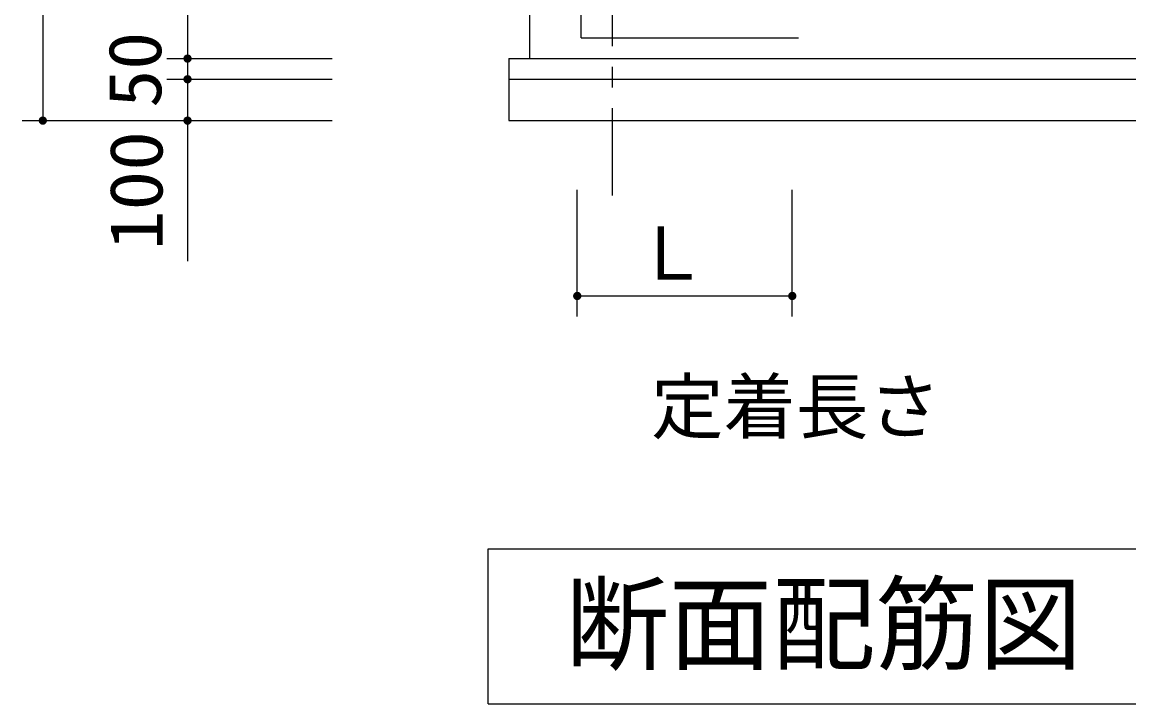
# Model space of a CAD drawing. Units: millimetres, scale not verified. Extents: x -14850 to 14850, y -10500 to 10500.
# Drawn here: x -1860 to 816, y -2020 to -372 of the extents above; entities that cross this region are included whole.
import ezdxf
from ezdxf.enums import TextEntityAlignment as Align

# ---------------------------------------------------------------- set-up
doc = ezdxf.new("R2010")
doc.units = ezdxf.units.MM
doc.header["$LTSCALE"] = 50
doc.linetypes.add('CHAIN2', pattern=[12, 9, -1, 1, -1])
doc.layers.add('0-0_躯体', color=5, linetype='Continuous', lineweight=25)
doc.styles.add('ＭＳ ゴシック', font='')
doc.styles.get('ＭＳ ゴシック').set_extended_font_data('MS Gothic')

msp = doc.modelspace()

# ---------------------------------------------------------------- linework, layer by layer
at = {"layer": '0-0_躯体', "color": 2, "linetype": 'CHAIN2'}
msp.add_line((-432.96, 2420.68), (-432.96, -791.02), dxfattribs=at)
at = {"layer": '0-0_躯体', "color": 2}
for p, q in [((-1810.26, 2320.38), (-1810.26, -609.62)), ((-1460.26, -259.62), (-1460.26, -459.62)), ((-632.96, -259.62), (-632.96, -459.62)), ((-1510.26, -459.62), (-1110.26, -459.62)), ((-1460.26, -459.62), (-1460.26, -509.62)), ((-682.96, -459.62), (2417.04, -459.62)), ((-682.96, -459.62), (-682.96, -609.62)), ((-1510.26, -509.62), (-1110.26, -509.62)), ((-1460.26, -509.62), (-1460.26, -609.62)), ((-682.96, -509.62), (2417.04, -509.62)), ((-1860.26, -609.62), (-1110.26, -609.62)), ((-1460.26, -609.62), (-1460.26, -949.22)), ((-682.96, -609.62), (2417.04, -609.62)), ((-517.72, -1083.49), (-517.72, -776.91)), ((2.28, -1083.49), (2.28, -776.91)), ((-517.72, -1033.49), (2.28, -1033.49))]:
    msp.add_line(p, q, dxfattribs=at)
at = {"layer": '0-0_躯体', "color": 3}
for p, q in [((-507.96, -409.62), (-507.96, 2270.38)), ((-507.96, -409.62), (17.04, -409.62)), ((-732.96, -1644.58), (2467.05, -1644.58)), ((-732.96, -2019.58), (-732.96, -1644.58)), ((-732.96, -2019.58), (2467.05, -2019.58))]:
    msp.add_line(p, q, dxfattribs=at)
at = {"layer": '0-0_躯体'}
for points in [[(-1468.7, -454.26), (-1460.26, -459.62), (-1469.3, -455.36)], [(-1467.96, -453.24), (-1460.26, -459.62), (-1468.7, -454.26)], [(-1467.1, -452.33), (-1460.26, -459.62), (-1467.96, -453.24)], [(-1466.13, -451.53), (-1460.26, -459.62), (-1467.1, -452.33)], [(-1465.07, -450.86), (-1460.26, -459.62), (-1466.13, -451.53)], [(-1463.94, -450.32), (-1460.26, -459.62), (-1465.07, -450.86)], [(-1462.74, -449.93), (-1460.26, -459.62), (-1463.94, -450.32)], [(-1462.74, -449.93), (-1460.26, -449.62), (-1460.26, -459.62)], [(-1461.51, -449.7), (-1460.26, -449.62), (-1462.74, -449.93)], [(-1460.26, -449.62), (-1450.26, -459.62), (-1460.26, -459.62)], [(-1459.63, -449.64), (-1450.26, -459.62), (-1460.26, -449.62)], [(-1458.38, -449.8), (-1450.26, -459.62), (-1459.63, -449.64)], [(-1457.17, -450.11), (-1450.26, -459.62), (-1458.38, -449.8)], [(-1456, -450.57), (-1450.26, -459.62), (-1457.17, -450.11)], [(-1454.9, -451.18), (-1450.26, -459.62), (-1456, -450.57)], [(-1453.88, -451.91), (-1450.26, -459.62), (-1454.9, -451.18)], [(-1452.97, -452.77), (-1450.26, -459.62), (-1453.88, -451.91)], [(-1452.17, -453.74), (-1450.26, -459.62), (-1452.97, -452.77)], [(-1451.49, -454.8), (-1450.26, -459.62), (-1452.17, -453.74)], [(-1451.49, -454.8), (-1450.34, -458.37), (-1450.26, -459.62)], [(-1450.96, -455.94), (-1450.34, -458.37), (-1451.49, -454.8)], [(-1470.24, -458.99), (-1460.26, -459.62), (-1470.26, -459.62)], [(-1470.26, -459.62), (-1469.02, -464.44), (-1470.18, -460.87)], [(-1470.26, -459.62), (-1468.35, -465.5), (-1469.02, -464.44)], [(-1460.26, -459.62), (-1468.35, -465.5), (-1470.26, -459.62)], [(-1470.08, -457.74), (-1460.26, -459.62), (-1470.24, -458.99)], [(-1470.18, -460.87), (-1469.55, -463.3), (-1469.94, -462.11)], [(-1470.18, -460.87), (-1469.02, -464.44), (-1469.55, -463.3)], [(-1469.77, -456.53), (-1460.26, -459.62), (-1470.08, -457.74)], [(-1469.3, -455.36), (-1460.26, -459.62), (-1469.77, -456.53)], [(-1460.26, -459.62), (-1467.55, -466.46), (-1468.35, -465.5)], [(-1460.26, -459.62), (-1466.63, -467.32), (-1467.55, -466.46)], [(-1460.26, -459.62), (-1465.61, -468.06), (-1466.63, -467.32)], [(-1460.26, -459.62), (-1464.51, -468.67), (-1465.61, -468.06)], [(-1460.26, -459.62), (-1463.35, -469.13), (-1464.51, -468.67)], [(-1460.26, -459.62), (-1462.13, -469.44), (-1463.35, -469.13)], [(-1460.26, -459.62), (-1460.88, -469.6), (-1462.13, -469.44)], [(-1460.26, -459.62), (-1460.26, -469.62), (-1460.88, -469.6)], [(-1460.26, -459.62), (-1459, -469.54), (-1460.26, -469.62)], [(-1460.26, -459.62), (-1457.77, -469.3), (-1459, -469.54)], [(-1460.26, -459.62), (-1456.58, -468.92), (-1457.77, -469.3)], [(-1450.26, -459.62), (-1456.58, -468.92), (-1460.26, -459.62)], [(-1450.26, -459.62), (-1455.44, -468.38), (-1456.58, -468.92)], [(-1450.26, -459.62), (-1454.38, -467.71), (-1455.44, -468.38)], [(-1450.26, -459.62), (-1453.41, -466.91), (-1454.38, -467.71)], [(-1450.26, -459.62), (-1452.55, -465.99), (-1453.41, -466.91)], [(-1450.26, -459.62), (-1451.81, -464.98), (-1452.55, -465.99)], [(-1450.26, -459.62), (-1451.21, -463.88), (-1451.81, -464.98)], [(-1450.26, -459.62), (-1450.75, -462.71), (-1451.21, -463.88)], [(-1450.96, -455.94), (-1450.57, -457.13), (-1450.34, -458.37)], [(-1450.26, -459.62), (-1450.43, -461.49), (-1450.75, -462.71)], [(-1450.26, -459.62), (-1450.28, -460.25), (-1450.43, -461.49)], [(-1470.08, -507.74), (-1460.26, -509.62), (-1470.24, -508.99)], [(-1469.77, -506.53), (-1460.26, -509.62), (-1470.08, -507.74)], [(-1469.3, -505.36), (-1460.26, -509.62), (-1469.77, -506.53)], [(-1468.7, -504.26), (-1460.26, -509.62), (-1469.3, -505.36)], [(-1467.96, -503.24), (-1460.26, -509.62), (-1468.7, -504.26)], [(-1467.1, -502.33), (-1460.26, -509.62), (-1467.96, -503.24)], [(-1466.13, -501.53), (-1460.26, -509.62), (-1467.1, -502.33)], [(-1465.07, -500.86), (-1460.26, -509.62), (-1466.13, -501.53)], [(-1463.94, -500.32), (-1460.26, -509.62), (-1465.07, -500.86)], [(-1462.74, -499.93), (-1460.26, -509.62), (-1463.94, -500.32)], [(-1462.74, -499.93), (-1460.26, -499.62), (-1460.26, -509.62)], [(-1461.51, -499.7), (-1460.26, -499.62), (-1462.74, -499.93)], [(-1460.26, -499.62), (-1450.26, -509.62), (-1460.26, -509.62)], [(-1459.63, -499.64), (-1450.26, -509.62), (-1460.26, -499.62)], [(-1458.38, -499.8), (-1450.26, -509.62), (-1459.63, -499.64)], [(-1457.17, -500.11), (-1450.26, -509.62), (-1458.38, -499.8)], [(-1456, -500.57), (-1450.26, -509.62), (-1457.17, -500.11)], [(-1454.9, -501.18), (-1450.26, -509.62), (-1456, -500.57)], [(-1453.88, -501.91), (-1450.26, -509.62), (-1454.9, -501.18)], [(-1452.97, -502.77), (-1450.26, -509.62), (-1453.88, -501.91)], [(-1452.17, -503.74), (-1450.26, -509.62), (-1452.97, -502.77)], [(-1452.17, -503.74), (-1450.34, -508.37), (-1450.26, -509.62)], [(-1451.49, -504.8), (-1450.34, -508.37), (-1452.17, -503.74)], [(-1451.49, -504.8), (-1450.57, -507.13), (-1450.34, -508.37)], [(-1450.96, -505.94), (-1450.57, -507.13), (-1451.49, -504.8)], [(-1470.24, -508.99), (-1460.26, -509.62), (-1470.26, -509.62)], [(-1470.26, -509.62), (-1468.35, -515.5), (-1470.18, -510.87)], [(-1470.26, -509.62), (-1467.55, -516.46), (-1468.35, -515.5)], [(-1460.26, -509.62), (-1467.55, -516.46), (-1470.26, -509.62)], [(-1470.18, -510.87), (-1469.02, -514.44), (-1469.94, -512.11)], [(-1470.18, -510.87), (-1468.35, -515.5), (-1469.02, -514.44)], [(-1469.94, -512.11), (-1469.02, -514.44), (-1469.55, -513.3)], [(-1460.26, -509.62), (-1466.63, -517.32), (-1467.55, -516.46)], [(-1460.26, -509.62), (-1465.61, -518.06), (-1466.63, -517.32)], [(-1460.26, -509.62), (-1464.51, -518.67), (-1465.61, -518.06)], [(-1460.26, -509.62), (-1463.35, -519.13), (-1464.51, -518.67)], [(-1460.26, -509.62), (-1462.13, -519.44), (-1463.35, -519.13)], [(-1460.26, -509.62), (-1460.88, -519.6), (-1462.13, -519.44)], [(-1460.26, -509.62), (-1460.26, -519.62), (-1460.88, -519.6)], [(-1460.26, -509.62), (-1459, -519.54), (-1460.26, -519.62)], [(-1460.26, -509.62), (-1457.77, -519.3), (-1459, -519.54)], [(-1460.26, -509.62), (-1456.58, -518.92), (-1457.77, -519.3)], [(-1450.26, -509.62), (-1456.58, -518.92), (-1460.26, -509.62)], [(-1450.26, -509.62), (-1455.44, -518.38), (-1456.58, -518.92)], [(-1450.26, -509.62), (-1454.38, -517.71), (-1455.44, -518.38)], [(-1450.26, -509.62), (-1453.41, -516.91), (-1454.38, -517.71)], [(-1450.26, -509.62), (-1452.55, -515.99), (-1453.41, -516.91)], [(-1450.26, -509.62), (-1451.81, -514.98), (-1452.55, -515.99)], [(-1450.26, -509.62), (-1451.21, -513.88), (-1451.81, -514.98)], [(-1450.26, -509.62), (-1450.75, -512.71), (-1451.21, -513.88)], [(-1450.26, -509.62), (-1450.43, -511.49), (-1450.75, -512.71)], [(-1450.26, -509.62), (-1450.28, -510.25), (-1450.43, -511.49)], [(-1820.24, -608.99), (-1810.26, -609.62), (-1820.26, -609.62)], [(-1820.26, -609.62), (-1818.35, -615.5), (-1820.18, -610.87)], [(-1820.26, -609.62), (-1817.55, -616.46), (-1818.35, -615.5)], [(-1810.26, -609.62), (-1817.55, -616.46), (-1820.26, -609.62)], [(-1820.08, -607.74), (-1810.26, -609.62), (-1820.24, -608.99)], [(-1820.18, -610.87), (-1819.02, -614.44), (-1819.94, -612.11)], [(-1820.18, -610.87), (-1818.35, -615.5), (-1819.02, -614.44)], [(-1819.77, -606.53), (-1810.26, -609.62), (-1820.08, -607.74)], [(-1819.94, -612.11), (-1819.02, -614.44), (-1819.55, -613.3)], [(-1819.3, -605.36), (-1810.26, -609.62), (-1819.77, -606.53)], [(-1818.7, -604.26), (-1810.26, -609.62), (-1819.3, -605.36)], [(-1817.96, -603.24), (-1810.26, -609.62), (-1818.7, -604.26)], [(-1817.1, -602.33), (-1810.26, -609.62), (-1817.96, -603.24)], [(-1810.26, -609.62), (-1816.63, -617.32), (-1817.55, -616.46)], [(-1816.13, -601.53), (-1810.26, -609.62), (-1817.1, -602.33)], [(-1810.26, -609.62), (-1815.61, -618.06), (-1816.63, -617.32)], [(-1815.07, -600.86), (-1810.26, -609.62), (-1816.13, -601.53)], [(-1810.26, -609.62), (-1814.51, -618.67), (-1815.61, -618.06)], [(-1813.94, -600.32), (-1810.26, -609.62), (-1815.07, -600.86)], [(-1810.26, -609.62), (-1813.35, -619.13), (-1814.51, -618.67)], [(-1812.74, -599.93), (-1810.26, -609.62), (-1813.94, -600.32)], [(-1810.26, -609.62), (-1812.13, -619.44), (-1813.35, -619.13)], [(-1812.74, -599.93), (-1810.26, -599.62), (-1810.26, -609.62)], [(-1811.51, -599.7), (-1810.26, -599.62), (-1812.74, -599.93)], [(-1810.26, -609.62), (-1810.88, -619.6), (-1812.13, -619.44)], [(-1810.26, -609.62), (-1810.26, -619.62), (-1810.88, -619.6)], [(-1810.26, -599.62), (-1800.26, -609.62), (-1810.26, -609.62)], [(-1809.63, -599.64), (-1800.26, -609.62), (-1810.26, -599.62)], [(-1810.26, -609.62), (-1809, -619.54), (-1810.26, -619.62)], [(-1810.26, -609.62), (-1807.77, -619.3), (-1809, -619.54)], [(-1810.26, -609.62), (-1806.58, -618.92), (-1807.77, -619.3)], [(-1800.26, -609.62), (-1806.58, -618.92), (-1810.26, -609.62)], [(-1808.38, -599.8), (-1800.26, -609.62), (-1809.63, -599.64)], [(-1807.17, -600.11), (-1800.26, -609.62), (-1808.38, -599.8)], [(-1806, -600.57), (-1800.26, -609.62), (-1807.17, -600.11)], [(-1800.26, -609.62), (-1805.44, -618.38), (-1806.58, -618.92)], [(-1804.9, -601.18), (-1800.26, -609.62), (-1806, -600.57)], [(-1800.26, -609.62), (-1804.38, -617.71), (-1805.44, -618.38)], [(-1803.88, -601.91), (-1800.26, -609.62), (-1804.9, -601.18)], [(-1800.26, -609.62), (-1803.41, -616.91), (-1804.38, -617.71)], [(-1802.97, -602.77), (-1800.26, -609.62), (-1803.88, -601.91)], [(-1800.26, -609.62), (-1802.55, -615.99), (-1803.41, -616.91)], [(-1802.17, -603.74), (-1800.26, -609.62), (-1802.97, -602.77)], [(-1800.26, -609.62), (-1801.81, -614.98), (-1802.55, -615.99)], [(-1802.17, -603.74), (-1800.34, -608.36), (-1800.26, -609.62)], [(-1801.49, -604.8), (-1800.34, -608.36), (-1802.17, -603.74)], [(-1800.26, -609.62), (-1801.21, -613.88), (-1801.81, -614.98)], [(-1801.49, -604.8), (-1800.57, -607.13), (-1800.34, -608.36)], [(-1800.96, -605.94), (-1800.57, -607.13), (-1801.49, -604.8)], [(-1800.26, -609.62), (-1800.75, -612.71), (-1801.21, -613.88)], [(-1800.26, -609.62), (-1800.43, -611.49), (-1800.75, -612.71)], [(-1800.26, -609.62), (-1800.28, -610.25), (-1800.43, -611.49)], [(-1470.24, -608.99), (-1460.26, -609.62), (-1470.26, -609.62)], [(-1470.26, -609.62), (-1467.55, -616.46), (-1470.18, -610.87)], [(-1470.26, -609.62), (-1466.63, -617.32), (-1467.55, -616.46)], [(-1460.26, -609.62), (-1466.63, -617.32), (-1470.26, -609.62)], [(-1470.08, -607.74), (-1460.26, -609.62), (-1470.24, -608.99)], [(-1470.18, -610.87), (-1468.35, -615.5), (-1469.94, -612.11)], [(-1470.18, -610.87), (-1467.55, -616.46), (-1468.35, -615.5)], [(-1469.77, -606.53), (-1460.26, -609.62), (-1470.08, -607.74)], [(-1469.94, -612.11), (-1469.02, -614.44), (-1469.55, -613.3)], [(-1469.94, -612.11), (-1468.35, -615.5), (-1469.02, -614.44)], [(-1469.3, -605.36), (-1460.26, -609.62), (-1469.77, -606.53)], [(-1468.7, -604.26), (-1460.26, -609.62), (-1469.3, -605.36)], [(-1467.96, -603.24), (-1460.26, -609.62), (-1468.7, -604.26)], [(-1467.1, -602.33), (-1460.26, -609.62), (-1467.96, -603.24)], [(-1466.13, -601.53), (-1460.26, -609.62), (-1467.1, -602.33)], [(-1460.26, -609.62), (-1465.61, -618.06), (-1466.63, -617.32)], [(-1465.07, -600.86), (-1460.26, -609.62), (-1466.13, -601.53)], [(-1460.26, -609.62), (-1464.51, -618.67), (-1465.61, -618.06)], [(-1463.94, -600.32), (-1460.26, -609.62), (-1465.07, -600.86)], [(-1460.26, -609.62), (-1463.35, -619.13), (-1464.51, -618.67)], [(-1463.94, -600.32), (-1460.26, -599.62), (-1460.26, -609.62)], [(-1462.74, -599.93), (-1460.26, -599.62), (-1463.94, -600.32)], [(-1460.26, -609.62), (-1462.13, -619.44), (-1463.35, -619.13)], [(-1461.51, -599.7), (-1460.26, -599.62), (-1462.74, -599.93)], [(-1460.26, -609.62), (-1460.88, -619.6), (-1462.13, -619.44)], [(-1460.26, -609.62), (-1460.26, -619.62), (-1460.88, -619.6)], [(-1460.26, -599.62), (-1450.26, -609.62), (-1460.26, -609.62)], [(-1459.63, -599.64), (-1450.26, -609.62), (-1460.26, -599.62)], [(-1460.26, -609.62), (-1459, -619.54), (-1460.26, -619.62)], [(-1460.26, -609.62), (-1457.77, -619.3), (-1459, -619.54)], [(-1460.26, -609.62), (-1456.58, -618.92), (-1457.77, -619.3)], [(-1460.26, -609.62), (-1455.44, -618.38), (-1456.58, -618.92)], [(-1450.26, -609.62), (-1455.44, -618.38), (-1460.26, -609.62)], [(-1458.38, -599.8), (-1450.26, -609.62), (-1459.63, -599.64)], [(-1457.17, -600.11), (-1450.26, -609.62), (-1458.38, -599.8)], [(-1456, -600.57), (-1450.26, -609.62), (-1457.17, -600.11)], [(-1454.9, -601.18), (-1450.26, -609.62), (-1456, -600.57)], [(-1450.26, -609.62), (-1454.38, -617.71), (-1455.44, -618.38)], [(-1453.88, -601.91), (-1450.26, -609.62), (-1454.9, -601.18)], [(-1450.26, -609.62), (-1453.41, -616.91), (-1454.38, -617.71)], [(-1452.97, -602.77), (-1450.26, -609.62), (-1453.88, -601.91)], [(-1450.26, -609.62), (-1452.55, -615.99), (-1453.41, -616.91)], [(-1452.97, -602.77), (-1450.34, -608.36), (-1450.26, -609.62)], [(-1452.17, -603.74), (-1450.34, -608.36), (-1452.97, -602.77)], [(-1450.26, -609.62), (-1451.81, -614.98), (-1452.55, -615.99)], [(-1452.17, -603.74), (-1450.57, -607.13), (-1450.34, -608.36)], [(-1451.49, -604.8), (-1450.57, -607.13), (-1452.17, -603.74)], [(-1450.26, -609.62), (-1451.21, -613.88), (-1451.81, -614.98)], [(-1451.49, -604.8), (-1450.96, -605.94), (-1450.57, -607.13)], [(-1450.26, -609.62), (-1450.75, -612.71), (-1451.21, -613.88)], [(-1450.26, -609.62), (-1450.43, -611.49), (-1450.75, -612.71)], [(-1450.26, -609.62), (-1450.28, -610.25), (-1450.43, -611.49)], [(-527.7, -1032.87), (-517.72, -1033.49), (-527.72, -1033.49)], [(-527.72, -1033.49), (-517.72, -1033.49), (-527.64, -1034.75)], [(-527.55, -1031.62), (-517.72, -1033.49), (-527.7, -1032.87)], [(-527.64, -1034.75), (-517.72, -1033.49), (-527.41, -1035.98)], [(-527.23, -1030.4), (-517.72, -1033.49), (-527.55, -1031.62)], [(-527.41, -1035.98), (-517.72, -1033.49), (-527.02, -1037.18)], [(-526.77, -1029.24), (-517.72, -1033.49), (-527.23, -1030.4)], [(-527.02, -1037.18), (-517.72, -1033.49), (-526.49, -1038.31)], [(-526.17, -1028.14), (-517.72, -1033.49), (-526.77, -1029.24)], [(-526.49, -1038.31), (-517.72, -1033.49), (-525.81, -1039.37)], [(-526.17, -1028.14), (-517.72, -1023.49), (-517.72, -1033.49)], [(-525.43, -1027.12), (-517.72, -1023.49), (-526.17, -1028.14)], [(-525.81, -1039.37), (-517.72, -1033.49), (-517.72, -1043.49)], [(-525.81, -1039.37), (-518.35, -1043.47), (-525.01, -1040.34)], [(-525.81, -1039.37), (-517.72, -1043.49), (-518.35, -1043.47)], [(-524.57, -1026.2), (-517.72, -1023.49), (-525.43, -1027.12)], [(-525.01, -1040.34), (-519.6, -1043.32), (-524.1, -1041.2)], [(-525.01, -1040.34), (-518.35, -1043.47), (-519.6, -1043.32)], [(-523.6, -1025.4), (-517.72, -1023.49), (-524.57, -1026.2)], [(-524.1, -1041.2), (-520.81, -1043.01), (-523.08, -1041.94)], [(-524.1, -1041.2), (-519.6, -1043.32), (-520.81, -1043.01)], [(-522.54, -1024.73), (-517.72, -1023.49), (-523.6, -1025.4)], [(-523.08, -1041.94), (-520.81, -1043.01), (-521.98, -1042.54)], [(-521.4, -1024.2), (-517.72, -1023.49), (-522.54, -1024.73)], [(-520.21, -1023.81), (-517.72, -1023.49), (-521.4, -1024.2)], [(-518.98, -1023.57), (-517.72, -1023.49), (-520.21, -1023.81)], [(-517.72, -1023.49), (-507.72, -1033.49), (-517.72, -1033.49)], [(-517.72, -1023.49), (-507.8, -1032.24), (-507.72, -1033.49)], [(-517.72, -1023.49), (-508.04, -1031.01), (-507.8, -1032.24)], [(-517.72, -1023.49), (-508.42, -1029.81), (-508.04, -1031.01)], [(-517.72, -1023.49), (-508.96, -1028.68), (-508.42, -1029.81)], [(-517.72, -1023.49), (-509.63, -1027.62), (-508.96, -1028.68)], [(-517.72, -1023.49), (-510.43, -1026.65), (-509.63, -1027.62)], [(-517.09, -1023.51), (-510.43, -1026.65), (-517.72, -1023.49)], [(-517.72, -1033.49), (-516.47, -1043.42), (-517.72, -1043.49)], [(-517.72, -1033.49), (-515.24, -1043.18), (-516.47, -1043.42)], [(-517.72, -1033.49), (-514.04, -1042.79), (-515.24, -1043.18)], [(-517.72, -1033.49), (-512.91, -1042.26), (-514.04, -1042.79)], [(-517.72, -1033.49), (-511.84, -1041.58), (-512.91, -1042.26)], [(-517.72, -1033.49), (-510.88, -1040.78), (-511.84, -1041.58)], [(-517.72, -1033.49), (-510.02, -1039.87), (-510.88, -1040.78)], [(-517.72, -1033.49), (-509.28, -1038.85), (-510.02, -1039.87)], [(-517.72, -1033.49), (-508.67, -1037.75), (-509.28, -1038.85)], [(-507.72, -1033.49), (-508.67, -1037.75), (-517.72, -1033.49)], [(-515.85, -1023.67), (-510.43, -1026.65), (-517.09, -1023.51)], [(-515.85, -1023.67), (-511.35, -1025.79), (-510.43, -1026.65)], [(-514.63, -1023.98), (-511.35, -1025.79), (-515.85, -1023.67)], [(-514.63, -1023.98), (-512.36, -1025.05), (-511.35, -1025.79)], [(-513.46, -1024.45), (-512.36, -1025.05), (-514.63, -1023.98)], [(-507.72, -1033.49), (-508.21, -1036.58), (-508.67, -1037.75)], [(-507.72, -1033.49), (-507.9, -1035.37), (-508.21, -1036.58)], [(-507.72, -1033.49), (-507.74, -1034.12), (-507.9, -1035.37)], [(-7.7, -1032.87), (2.28, -1033.49), (-7.72, -1033.49)], [(-7.72, -1033.49), (2.28, -1033.49), (-7.64, -1034.75)], [(-7.7, -1032.87), (2.28, -1023.49), (2.28, -1033.49)], [(-7.55, -1031.62), (2.28, -1023.49), (-7.7, -1032.87)], [(-7.64, -1034.75), (2.28, -1033.49), (-7.41, -1035.98)], [(-7.23, -1030.4), (2.28, -1023.49), (-7.55, -1031.62)], [(-7.41, -1035.98), (2.28, -1033.49), (-7.02, -1037.18)], [(-6.77, -1029.24), (2.28, -1023.49), (-7.23, -1030.4)], [(-7.02, -1037.18), (2.28, -1033.49), (-6.49, -1038.31)], [(-6.17, -1028.14), (2.28, -1023.49), (-6.77, -1029.24)], [(-6.49, -1038.31), (2.28, -1033.49), (-5.81, -1039.37)], [(-5.43, -1027.12), (2.28, -1023.49), (-6.17, -1028.14)], [(-5.81, -1039.37), (2.28, -1033.49), (-5.01, -1040.34)], [(-4.57, -1026.2), (2.28, -1023.49), (-5.43, -1027.12)], [(-5.01, -1040.34), (2.28, -1033.49), (-4.1, -1041.2)], [(-3.6, -1025.4), (2.28, -1023.49), (-4.57, -1026.2)], [(-4.1, -1041.2), (2.28, -1033.49), (-3.08, -1041.94)], [(-2.54, -1024.73), (2.28, -1023.49), (-3.6, -1025.4)], [(-3.08, -1041.94), (2.28, -1033.49), (-1.98, -1042.54)], [(-1.4, -1024.2), (2.28, -1023.49), (-2.54, -1024.73)], [(-1.98, -1042.54), (2.28, -1033.49), (-0.81, -1043.01)], [(-0.21, -1023.81), (2.28, -1023.49), (-1.4, -1024.2)], [(-0.81, -1043.01), (2.28, -1033.49), (0.4, -1043.32)], [(1.02, -1023.57), (2.28, -1023.49), (-0.21, -1023.81)], [(0.4, -1043.32), (2.28, -1033.49), (1.65, -1043.47)], [(1.65, -1043.47), (2.28, -1033.49), (2.28, -1043.49)], [(2.28, -1023.49), (12.2, -1032.24), (2.28, -1033.49)], [(2.28, -1023.49), (11.96, -1031.01), (12.2, -1032.24)], [(2.28, -1023.49), (11.58, -1029.81), (11.96, -1031.01)], [(2.28, -1023.49), (11.04, -1028.68), (11.58, -1029.81)], [(2.28, -1023.49), (10.37, -1027.62), (11.04, -1028.68)], [(2.28, -1023.49), (9.57, -1026.65), (10.37, -1027.62)], [(2.28, -1023.49), (8.65, -1025.79), (9.57, -1026.65)], [(2.28, -1023.49), (7.64, -1025.05), (8.65, -1025.79)], [(2.28, -1023.49), (6.54, -1024.45), (7.64, -1025.05)], [(2.28, -1023.49), (5.37, -1023.98), (6.54, -1024.45)], [(2.28, -1023.49), (4.15, -1023.67), (5.37, -1023.98)], [(2.28, -1023.49), (2.91, -1023.51), (4.15, -1023.67)], [(2.28, -1033.49), (12.2, -1032.24), (12.28, -1033.49)], [(2.28, -1033.49), (3.53, -1043.42), (2.28, -1043.49)], [(2.28, -1033.49), (4.76, -1043.18), (3.53, -1043.42)], [(2.28, -1033.49), (5.96, -1042.79), (4.76, -1043.18)], [(2.28, -1033.49), (7.09, -1042.26), (5.96, -1042.79)], [(2.28, -1033.49), (8.16, -1041.58), (7.09, -1042.26)], [(2.28, -1033.49), (9.12, -1040.78), (8.16, -1041.58)], [(2.28, -1033.49), (9.98, -1039.87), (9.12, -1040.78)], [(2.28, -1033.49), (10.72, -1038.85), (9.98, -1039.87)], [(2.28, -1033.49), (11.33, -1037.75), (10.72, -1038.85)], [(2.28, -1033.49), (11.79, -1036.58), (11.33, -1037.75)], [(2.28, -1033.49), (12.1, -1035.37), (11.79, -1036.58)], [(2.28, -1033.49), (12.26, -1034.12), (12.1, -1035.37)], [(2.28, -1033.49), (12.28, -1033.49), (12.26, -1034.12)]]:
    msp.add_solid(points, dxfattribs=at)

# ---------------------------------------------------------------- texts
at = {"layer": '0-0_躯体', "color": 4, "style": 'ＭＳ ゴシック'}
for s, width, p in [('50', 1.05, (-1485.26, -578.37)), ('100', 1.1, (-1482.14, -922.94))]:
    msp.add_text(s, height=128.4, rotation=90, dxfattribs=dict(at, width=width)).set_placement(p, align=Align.BOTTOM_LEFT)
for s, height, p in [('Ｌ', 128.4, (-376.85, -1032.37)), ('定着長さ', 128.4, (-339.06, -1403.65)), ('断面配筋図', 183.3, (-546.52, -1972.93))]:
    msp.add_text(s, height=height, dxfattribs=at).set_placement(p, align=Align.BOTTOM_LEFT)

doc.saveas('drawing.dxf')
